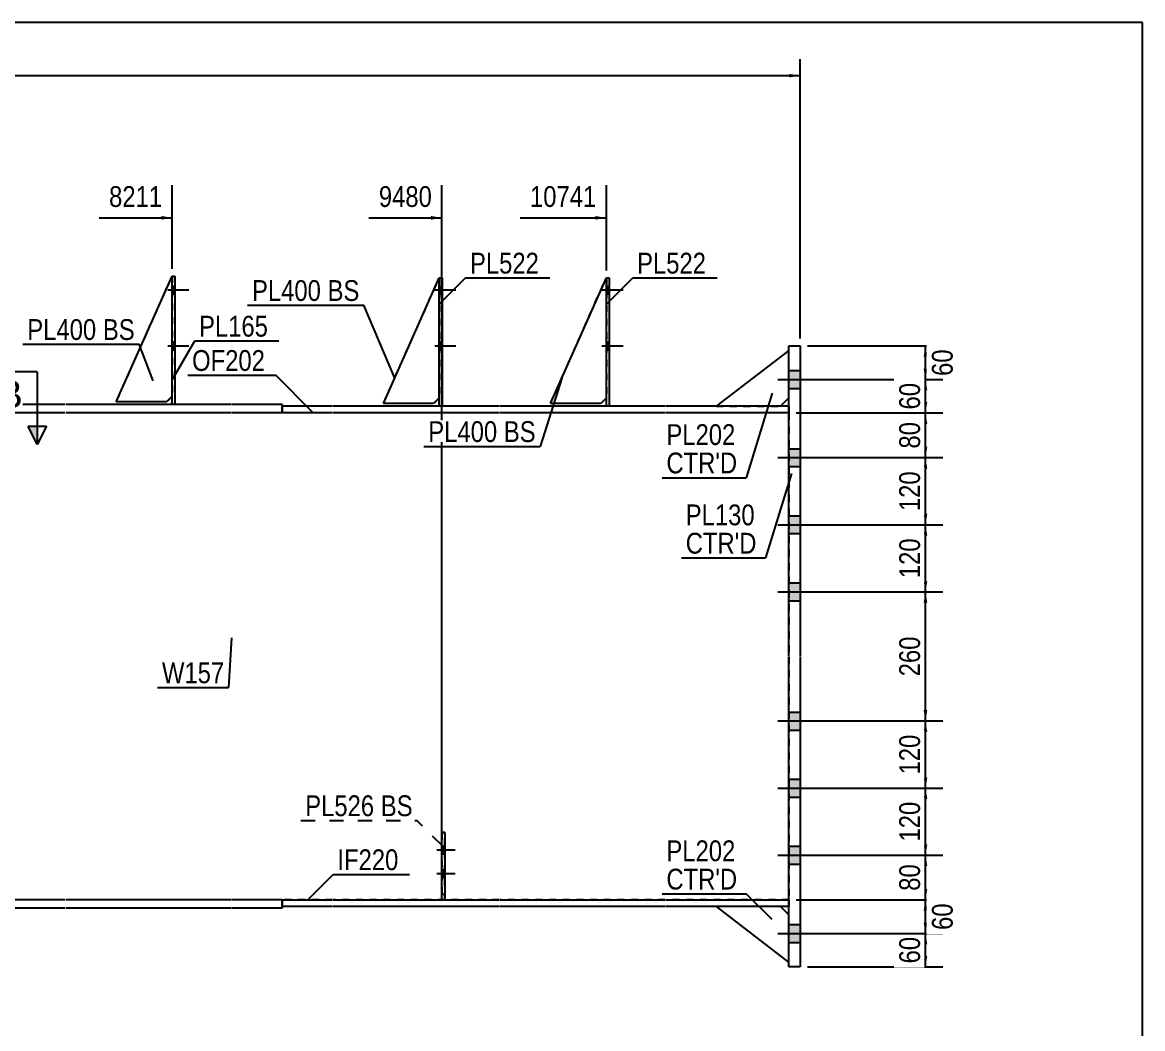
# Model space of a CAD drawing. Header units: millimetres. Extents: x 2 to 405, y 5 to 282.
# Drawn here: x 250.7 to 405, y 143.5 to 282 of the extents above; entities that cross this region are included whole.
import ezdxf

# ---------------------------------------------------------------- set-up
doc = ezdxf.new("R2010")
doc.units = ezdxf.units.MM
doc.linetypes.add('DXK_LINE_DOT1', pattern=[1.8814, 0.9407, -0.9407])
doc.linetypes.add('DXK_LINE_DOT2', pattern=[3.9198, 1.9599, -1.9599])
doc.styles.add('Arial', font='ARIAL.TTF', dxfattribs={"height": 0.2})
doc.styles.add('Arial Narrow', font='ARIALN.TTF', dxfattribs={"height": 0.2})

# ---------------------------------------------------------------- blocks, each defined once
blk = doc.blocks.new('Unknown-623472925-1210')
at = {"color": 5, "linetype": 'Continuous'}
for p, q in [((405, 282), (5, 282)), ((405, 5), (405, 282))]:
    blk.add_line(p, q, dxfattribs=at)
blk = doc.blocks.new('Bolt-623472925-1616 - 1485')
at = {"linetype": 'Continuous'}
for points in [[(331.54, 244.63), (331.54, 245.71), (331.16, 245.71), (331.16, 244.63)], [(331.54, 244.63), (331.54, 245.71), (331.16, 245.71), (331.16, 244.63)], [(331.54, 244.63), (331.54, 245.71), (331.16, 245.71), (331.16, 244.63)], [(331.54, 236.94), (331.54, 238.01), (331.16, 238.01), (331.16, 236.94)], [(331.54, 236.94), (331.54, 238.01), (331.16, 238.01), (331.16, 236.94)], [(331.54, 236.94), (331.54, 238.01), (331.16, 238.01), (331.16, 236.94)]]:
    blk.add_hatch(color=3, dxfattribs=at).paths.add_polyline_path(points)
at = {"color": 3, "linetype": 'Continuous'}
for p, q in [((331.16, 245.71), (331.54, 245.71)), ((331.16, 245.71), (331.54, 245.71)), ((331.16, 245.71), (331.54, 245.71)), ((330.54, 245.17), (333.47, 245.17)), ((330.54, 245.17), (333.47, 245.17)), ((330.54, 245.17), (333.47, 245.17)), ((331.16, 244.63), (331.54, 244.63)), ((331.16, 244.63), (331.54, 244.63)), ((331.16, 244.63), (331.54, 244.63)), ((331.16, 238.01), (331.54, 238.01)), ((331.16, 238.01), (331.54, 238.01)), ((331.16, 238.01), (331.54, 238.01)), ((330.54, 237.48), (333.47, 237.48)), ((330.54, 237.48), (333.47, 237.48)), ((330.54, 237.48), (333.47, 237.48)), ((331.16, 236.94), (331.54, 236.94)), ((331.16, 236.94), (331.54, 236.94)), ((331.16, 236.94), (331.54, 236.94))]:
    blk.add_line(p, q, dxfattribs=at)
blk = doc.blocks.new('Part-623472925-1509 - 1485')
at = {"color": 2, "linetype": 'Continuous'}
for p, q in [((293.43, 229.17), (286.51, 229.17)), ((286.51, 228.24), (286.51, 229.17)), ((316.44, 229.17), (293.53, 229.17)), ((339.27, 229.17), (316.54, 229.17)), ((356.3, 229.17), (339.37, 229.17)), ((356.3, 229.17), (356.3, 228.24)), ((293.43, 228.24), (286.51, 228.24)), ((316.44, 228.24), (293.53, 228.24)), ((339.27, 228.24), (316.54, 228.24)), ((356.3, 228.24), (339.37, 228.24))]:
    blk.add_line(p, q, dxfattribs=at)
blk = doc.blocks.new('Part-623472925-1514 - 1485')
at = {"color": 2, "linetype": 'Continuous'}
for p, q in [((256.65, 229.4), (233.74, 229.4)), ((279.48, 229.4), (256.75, 229.4)), ((286.51, 229.4), (279.58, 229.4)), ((286.51, 229.4), (286.51, 228.24)), ((256.65, 228.24), (233.74, 228.24)), ((279.48, 228.24), (256.75, 228.24)), ((286.51, 228.24), (279.58, 228.24))]:
    blk.add_line(p, q, dxfattribs=at)
blk = doc.blocks.new('Part-623472925-5858 - 1485')
at = {"color": 7, "linetype": 'DXK_LINE_DOT1'}
for p, q in [((308.52, 170.47), (308.52, 161.24)), ((308.9, 170.47), (308.52, 170.47)), ((308.9, 161.24), (308.9, 170.47)), ((308.52, 161.24), (308.9, 161.24))]:
    blk.add_line(p, q, dxfattribs=at)
blk = doc.blocks.new('Part-623472925-1580 - 1485')
at = {"color": 2, "linetype": 'Continuous'}
for p, q in [((286.51, 160.3), (286.51, 161.22)), ((286.51, 161.22), (293.43, 161.22)), ((293.53, 161.22), (316.44, 161.22)), ((316.54, 161.22), (339.27, 161.22)), ((339.37, 161.22), (356.3, 161.22)), ((356.3, 161.22), (356.3, 160.3)), ((293.43, 160.3), (286.51, 160.3)), ((316.44, 160.3), (293.53, 160.3)), ((339.27, 160.3), (316.54, 160.3)), ((356.3, 160.3), (339.37, 160.3))]:
    blk.add_line(p, q, dxfattribs=at)
blk = doc.blocks.new('Part-623472925-1718 - 1485')
at = {"color": 2, "linetype": 'Continuous'}
for p, q in [((271.37, 229.4), (271.37, 247.09)), ((271.37, 247.09), (271.75, 247.09)), ((271.75, 247.09), (271.75, 229.4))]:
    blk.add_line(p, q, dxfattribs=at)
at = {"color": 7, "linetype": 'DXK_LINE_DOT1'}
blk.add_line((271.75, 229.4), (271.37, 229.4), dxfattribs=at)
blk = doc.blocks.new('Part-623472925-1740 - 1485')
at = {"color": 2, "linetype": 'Continuous'}
for p, q in [((331.16, 229.17), (331.16, 246.86)), ((331.16, 246.86), (331.54, 246.86)), ((331.54, 246.86), (331.54, 229.17))]:
    blk.add_line(p, q, dxfattribs=at)
at = {"color": 7, "linetype": 'DXK_LINE_DOT1'}
blk.add_line((331.54, 229.17), (331.16, 229.17), dxfattribs=at)
blk = doc.blocks.new('Bolt-623472925-1615 - 1485')
at = {"linetype": 'Continuous'}
for points in [[(271.75, 244.63), (271.75, 245.71), (271.37, 245.71), (271.37, 244.63)], [(271.75, 244.63), (271.75, 245.71), (271.37, 245.71), (271.37, 244.63)], [(271.75, 244.63), (271.75, 245.71), (271.37, 245.71), (271.37, 244.63)], [(271.75, 236.94), (271.75, 238.01), (271.37, 238.01), (271.37, 236.94)], [(271.75, 236.94), (271.75, 238.01), (271.37, 238.01), (271.37, 236.94)], [(271.75, 236.94), (271.75, 238.01), (271.37, 238.01), (271.37, 236.94)]]:
    blk.add_hatch(color=3, dxfattribs=at).paths.add_polyline_path(points)
at = {"color": 3, "linetype": 'Continuous'}
for p, q in [((271.37, 245.71), (271.75, 245.71)), ((271.37, 245.71), (271.75, 245.71)), ((271.37, 245.71), (271.75, 245.71)), ((270.75, 245.17), (273.68, 245.17)), ((270.75, 245.17), (273.68, 245.17)), ((270.75, 245.17), (273.68, 245.17)), ((271.37, 244.63), (271.75, 244.63)), ((271.37, 244.63), (271.75, 244.63)), ((271.37, 244.63), (271.75, 244.63)), ((271.37, 238.01), (271.75, 238.01)), ((271.37, 238.01), (271.75, 238.01)), ((271.37, 238.01), (271.75, 238.01)), ((270.75, 237.48), (273.67, 237.47)), ((270.75, 237.48), (273.67, 237.47)), ((270.75, 237.48), (273.67, 237.47)), ((271.37, 236.94), (271.75, 236.94)), ((271.37, 236.94), (271.75, 236.94)), ((271.37, 236.94), (271.75, 236.94))]:
    blk.add_line(p, q, dxfattribs=at)
blk = doc.blocks.new('Part-623472925-5857 - 1485')
at = {"color": 2, "linetype": 'Continuous'}
for p, q in [((263.67, 229.78), (271.37, 247.09)), ((271.37, 230.55), (270.6, 229.78)), ((270.6, 229.78), (263.67, 229.78))]:
    blk.add_line(p, q, dxfattribs=at)
at = {"color": 7, "linetype": 'DXK_LINE_DOT1'}
blk.add_line((271.37, 247.09), (271.37, 230.55), dxfattribs=at)
blk = doc.blocks.new('Part-623472925-5863 - 1485')
at = {"color": 7, "linetype": 'DXK_LINE_DOT1'}
for p, q in [((300.45, 229.55), (308.15, 246.86)), ((308.14, 230.32), (307.37, 229.55)), ((307.37, 229.55), (300.45, 229.55))]:
    blk.add_line(p, q, dxfattribs=at)
blk = doc.blocks.new('Bolt-623472925-1626 - 1485')
at = {"linetype": 'Continuous'}
for points in [[(308.53, 244.63), (308.53, 245.71), (308.15, 245.71), (308.15, 244.63)], [(308.53, 244.63), (308.53, 245.71), (308.15, 245.71), (308.15, 244.63)], [(308.53, 244.63), (308.53, 245.71), (308.15, 245.71), (308.15, 244.63)], [(308.53, 236.94), (308.53, 238.01), (308.15, 238.01), (308.15, 236.94)], [(308.53, 236.94), (308.53, 238.01), (308.15, 238.01), (308.15, 236.94)], [(308.53, 236.94), (308.53, 238.01), (308.15, 238.01), (308.15, 236.94)]]:
    blk.add_hatch(color=3, dxfattribs=at).paths.add_polyline_path(points)
at = {"color": 3, "linetype": 'Continuous'}
for p, q in [((308.15, 245.71), (308.53, 245.71)), ((308.15, 245.71), (308.53, 245.71)), ((308.15, 245.71), (308.53, 245.71)), ((307.53, 245.17), (310.45, 245.17)), ((307.53, 245.17), (310.45, 245.17)), ((307.53, 245.17), (310.45, 245.17)), ((308.15, 244.63), (308.53, 244.63)), ((308.15, 244.63), (308.53, 244.63)), ((308.15, 244.63), (308.53, 244.63)), ((308.15, 238.01), (308.53, 238.01)), ((308.15, 238.01), (308.53, 238.01)), ((308.15, 238.01), (308.53, 238.01)), ((307.53, 237.48), (310.45, 237.47)), ((307.53, 237.48), (310.45, 237.47)), ((307.53, 237.48), (310.45, 237.47)), ((308.15, 236.94), (308.53, 236.94)), ((308.15, 236.94), (308.53, 236.94)), ((308.15, 236.94), (308.53, 236.94))]:
    blk.add_line(p, q, dxfattribs=at)
blk = doc.blocks.new('Bolt-623472925-1629 - 1485')
at = {"linetype": 'Continuous'}
for points in [[(356.3, 234.09), (356.3, 231.63), (357.84, 231.63), (357.84, 234.09)], [(356.3, 234.09), (356.3, 231.63), (357.84, 231.63), (357.84, 234.09)], [(356.3, 223.32), (356.3, 220.86), (357.84, 220.86), (357.84, 223.32)], [(356.3, 223.32), (356.3, 220.86), (357.84, 220.86), (357.84, 223.32)], [(356.3, 214.09), (356.3, 211.63), (357.84, 211.63), (357.84, 214.09)], [(356.3, 214.09), (356.3, 211.63), (357.84, 211.63), (357.84, 214.09)], [(356.3, 204.86), (356.3, 202.4), (357.84, 202.4), (357.84, 204.86)], [(356.3, 204.86), (356.3, 202.4), (357.84, 202.4), (357.84, 204.86)], [(356.3, 187.07), (356.3, 184.6), (357.84, 184.6), (357.84, 187.07)], [(356.3, 187.07), (356.3, 184.6), (357.84, 184.6), (357.84, 187.07)], [(356.3, 177.84), (356.3, 175.37), (357.84, 175.37), (357.84, 177.84)], [(356.3, 177.84), (356.3, 175.37), (357.84, 175.37), (357.84, 177.84)], [(356.3, 168.6), (356.3, 166.14), (357.84, 166.14), (357.84, 168.6)], [(356.3, 168.6), (356.3, 166.14), (357.84, 166.14), (357.84, 168.6)], [(356.3, 157.84), (356.3, 155.37), (357.84, 155.37), (357.84, 157.84)], [(356.3, 157.84), (356.3, 155.37), (357.84, 155.37), (357.84, 157.84)]]:
    blk.add_hatch(color=3, dxfattribs=at).paths.add_polyline_path(points)
at = {"color": 3, "linetype": 'Continuous'}
for p, q in [((356.3, 234.09), (357.84, 234.09)), ((356.3, 234.09), (357.84, 234.09)), ((354.78, 232.86), (363.99, 232.86)), ((354.78, 232.86), (363.99, 232.86)), ((356.3, 231.63), (357.84, 231.63)), ((356.3, 231.63), (357.84, 231.63)), ((356.3, 223.32), (357.84, 223.32)), ((356.3, 223.32), (357.84, 223.32)), ((354.78, 222.09), (363.99, 222.09)), ((354.78, 222.09), (363.99, 222.09)), ((356.3, 220.86), (357.84, 220.86)), ((356.3, 220.86), (357.84, 220.86)), ((356.3, 214.09), (357.84, 214.09)), ((356.3, 214.09), (357.84, 214.09)), ((354.78, 212.86), (363.99, 212.86)), ((354.78, 212.86), (363.99, 212.86)), ((356.3, 211.63), (357.84, 211.63)), ((356.3, 211.63), (357.84, 211.63)), ((354.78, 203.63), (363.99, 203.63)), ((354.78, 203.63), (363.99, 203.63)), ((356.3, 204.86), (357.84, 204.86)), ((356.3, 204.86), (357.84, 204.86)), ((356.3, 202.4), (357.84, 202.4)), ((356.3, 202.4), (357.84, 202.4)), ((356.3, 187.07), (357.84, 187.07)), ((356.3, 187.07), (357.84, 187.07)), ((354.78, 185.84), (363.99, 185.84)), ((354.78, 185.84), (363.99, 185.84)), ((356.3, 184.6), (357.84, 184.6)), ((356.3, 184.6), (357.84, 184.6)), ((356.3, 177.84), (357.84, 177.84)), ((356.3, 177.84), (357.84, 177.84)), ((354.78, 176.6), (363.99, 176.6)), ((354.78, 176.6), (363.99, 176.6)), ((356.3, 175.37), (357.84, 175.37)), ((356.3, 175.37), (357.84, 175.37)), ((356.3, 168.6), (357.84, 168.6)), ((356.3, 168.6), (357.84, 168.6)), ((354.78, 167.37), (363.99, 167.37)), ((354.78, 167.37), (363.99, 167.37)), ((356.3, 166.14), (357.84, 166.14)), ((356.3, 166.14), (357.84, 166.14)), ((356.3, 157.84), (357.84, 157.84)), ((356.3, 157.84), (357.84, 157.84)), ((354.78, 156.6), (363.99, 156.6)), ((354.78, 156.6), (363.99, 156.6)), ((356.3, 155.37), (357.84, 155.37)), ((356.3, 155.37), (357.84, 155.37))]:
    blk.add_line(p, q, dxfattribs=at)
blk = doc.blocks.new('Part-623472925-1637 - 1485')
at = {"color": 2, "linetype": 'Continuous'}
for p, q in [((216.56, 228.24), (216.56, 219.78)), ((216.56, 194.78), (216.56, 210.55)), ((216.56, 161.22), (216.56, 194.68))]:
    blk.add_line(p, q, dxfattribs=at)
at = {"color": 7, "linetype": 'DXK_LINE_DOT1'}
for p, q in [((233.64, 228.24), (216.56, 228.24)), ((256.65, 228.24), (233.74, 228.24)), ((279.48, 228.24), (256.75, 228.24)), ((293.43, 228.24), (279.58, 228.24)), ((316.44, 228.24), (293.53, 228.24)), ((339.27, 228.24), (316.54, 228.24)), ((356.3, 228.24), (339.37, 228.24)), ((356.3, 228.24), (356.3, 194.78)), ((356.3, 194.68), (356.3, 161.22)), ((233.64, 161.22), (216.56, 161.22)), ((256.65, 161.22), (233.74, 161.22)), ((279.48, 161.22), (256.75, 161.22)), ((293.43, 161.22), (279.58, 161.22)), ((316.44, 161.22), (293.53, 161.22)), ((339.27, 161.22), (316.54, 161.22)), ((356.3, 161.22), (339.37, 161.22))]:
    blk.add_line(p, q, dxfattribs=at)
blk = doc.blocks.new('Bolt-623472925-5875 - 1485')
at = {"linetype": 'Continuous'}
for points in [[(308.9, 167.56), (308.9, 168.63), (308.52, 168.63), (308.52, 167.56)], [(308.9, 164.32), (308.9, 165.4), (308.52, 165.4), (308.52, 164.32)]]:
    blk.add_hatch(color=3, dxfattribs=at).paths.add_polyline_path(points)
at = {"color": 3, "linetype": 'Continuous'}
for p, q in [((308.52, 168.63), (308.9, 168.63)), ((307.79, 168.1), (310.33, 168.1)), ((308.52, 167.56), (308.9, 167.56)), ((308.52, 165.4), (308.9, 165.4)), ((307.79, 164.86), (310.33, 164.86)), ((308.52, 164.32), (308.9, 164.32))]:
    blk.add_line(p, q, dxfattribs=at)
blk = doc.blocks.new('Part-623472925-1780 - 1485')
at = {"color": 2, "linetype": 'Continuous'}
for p, q in [((308.52, 161.24), (308.52, 170.47)), ((308.52, 170.47), (308.9, 170.47)), ((308.9, 170.47), (308.9, 161.24)), ((308.9, 161.24), (308.52, 161.24))]:
    blk.add_line(p, q, dxfattribs=at)
at = {"color": 7, "linetype": 'DXK_LINE_DOT1'}
blk.add_line((308.52, 162.01), (308.9, 162.01), dxfattribs=at)
blk = doc.blocks.new('Part-623472925-1785 - 1485')
at = {"color": 2, "linetype": 'Continuous'}
for p, q in [((300.45, 229.55), (308.15, 246.86)), ((308.14, 230.32), (307.37, 229.55)), ((307.37, 229.55), (300.45, 229.55))]:
    blk.add_line(p, q, dxfattribs=at)
at = {"color": 7, "linetype": 'DXK_LINE_DOT1'}
blk.add_line((308.15, 246.86), (308.14, 230.32), dxfattribs=at)
blk = doc.blocks.new('Part-623472925-1790 - 1485')
at = {"color": 2, "linetype": 'Continuous'}
for p, q in [((308.14, 229.17), (308.15, 246.86)), ((308.15, 246.86), (308.53, 246.86)), ((308.53, 246.86), (308.53, 229.17))]:
    blk.add_line(p, q, dxfattribs=at)
at = {"color": 7, "linetype": 'DXK_LINE_DOT1'}
blk.add_line((308.53, 229.17), (308.14, 229.17), dxfattribs=at)
blk = doc.blocks.new('Part-623472925-1880 - 1485')
at = {"color": 2, "linetype": 'Continuous'}
for p, q in [((356.3, 236.86), (346.3, 229.17)), ((355.14, 229.17), (356.3, 230.32))]:
    blk.add_line(p, q, dxfattribs=at)
at = {"color": 7, "linetype": 'DXK_LINE_DOT1'}
for p, q in [((356.3, 230.32), (356.3, 236.86)), ((346.3, 229.17), (355.14, 229.17))]:
    blk.add_line(p, q, dxfattribs=at)
blk = doc.blocks.new('Part-623472925-1885 - 1485')
at = {"color": 2, "linetype": 'Continuous'}
for p, q in [((346.3, 160.3), (356.3, 152.6)), ((356.3, 159.14), (355.14, 160.3))]:
    blk.add_line(p, q, dxfattribs=at)
at = {"color": 7, "linetype": 'DXK_LINE_DOT1'}
for p, q in [((355.14, 160.3), (346.3, 160.3)), ((356.3, 152.6), (356.3, 159.14))]:
    blk.add_line(p, q, dxfattribs=at)
blk = doc.blocks.new('Part-623472925-1914 - 1485')
at = {"color": 2, "linetype": 'Continuous'}
for p, q in [((356.3, 194.78), (356.3, 237.47)), ((356.3, 237.47), (357.84, 237.47)), ((357.84, 237.47), (357.84, 194.78)), ((356.3, 151.99), (356.3, 194.68)), ((357.84, 194.68), (357.84, 151.99)), ((357.84, 151.99), (356.3, 151.99))]:
    blk.add_line(p, q, dxfattribs=at)
blk = doc.blocks.new('Part-623472925-1973 - 1485')
at = {"color": 2, "linetype": 'Continuous'}
for p, q in [((256.65, 161.22), (233.74, 161.22)), ((279.48, 161.22), (256.75, 161.22)), ((286.51, 161.22), (279.58, 161.22)), ((286.51, 161.22), (286.51, 160.07)), ((256.65, 160.07), (233.74, 160.07)), ((279.48, 160.07), (256.75, 160.07)), ((286.51, 160.07), (279.58, 160.07))]:
    blk.add_line(p, q, dxfattribs=at)
blk = doc.blocks.new('Part-623472925-5861 - 1485')
at = {"color": 2, "linetype": 'Continuous'}
for p, q in [((323.46, 229.55), (331.16, 246.86)), ((331.16, 230.32), (330.39, 229.55)), ((330.39, 229.55), (323.46, 229.55))]:
    blk.add_line(p, q, dxfattribs=at)
at = {"color": 7, "linetype": 'DXK_LINE_DOT1'}
blk.add_line((331.16, 246.86), (331.16, 230.32), dxfattribs=at)
blk = doc.blocks.new('Part-623472925-5870 - 1485')
at = {"color": 7, "linetype": 'DXK_LINE_DOT1'}
for p, q in [((263.67, 229.78), (271.37, 247.09)), ((271.37, 230.55), (270.6, 229.78)), ((270.6, 229.78), (263.67, 229.78))]:
    blk.add_line(p, q, dxfattribs=at)
blk = doc.blocks.new('Part-623472925-5871 - 1485')
at = {"color": 7, "linetype": 'DXK_LINE_DOT1'}
for p, q in [((323.46, 229.55), (331.16, 246.86)), ((331.16, 230.32), (330.39, 229.55)), ((330.39, 229.55), (323.46, 229.55))]:
    blk.add_line(p, q, dxfattribs=at)
blk = doc.blocks.new('Bolt-623472925-5890 - 1485')
at = {"color": 3, "linetype": 'DXK_LINE_DOT2'}
for p, q in [((308.52, 168.63), (308.9, 168.63)), ((307.79, 168.1), (310.33, 168.1)), ((308.52, 167.56), (308.9, 167.56)), ((308.52, 165.4), (308.9, 165.4)), ((307.79, 164.86), (310.33, 164.86)), ((308.52, 164.32), (308.9, 164.32))]:
    blk.add_line(p, q, dxfattribs=at)
blk = doc.blocks.new('StraightDimension-623472925-12811 - 1485')
at = {"linetype": 'Continuous'}
blk.add_hatch(color=7, dxfattribs=at).paths.add_polyline_path([(329.66, 255.35), (331.16, 255.1), (329.66, 254.85)])
at = {"color": 7, "linetype": 'Continuous'}
for p, q in [((331.16, 247.86), (331.16, 259.6)), ((319.27, 255.1), (331.16, 255.1))]:
    blk.add_line(p, q, dxfattribs=at)
at = {"color": 0}
blk.add_wipeout([(330.38, 256), (330.38, 260.2), (320.04, 260.2), (320.04, 256)], dxfattribs=at)
at = {"color": 3, "style": 'Arial Narrow'}
blk.add_text('10741', height=2.863, dxfattribs=at).set_placement((320.64, 256.6))
blk = doc.blocks.new('StraightDimension-623472925-5723 - 1485')
at = {"linetype": 'Continuous'}
for points in [[(374.85, 220.59), (375.1, 222.09), (375.35, 220.59)], [(375.35, 214.36), (375.1, 212.86), (374.85, 214.36)]]:
    blk.add_hatch(color=7, dxfattribs=at).paths.add_polyline_path(points)
at = {"color": 7, "linetype": 'Continuous'}
for p, q in [((357.3, 222.09), (377.5, 222.09)), ((375.1, 212.86), (375.1, 222.09)), ((357.3, 212.86), (377.5, 212.86))]:
    blk.add_line(p, q, dxfattribs=at)
at = {"color": 0}
blk.add_wipeout([(374.95, 220.82), (370.75, 220.82), (370.75, 214.13), (374.95, 214.13)], dxfattribs=at)
at = {"color": 3, "style": 'Arial Narrow'}
blk.add_text('120', height=2.863, rotation=90.0002, dxfattribs=at).set_placement((374.35, 214.73))
blk = doc.blocks.new('StraightDimension-623472925-5730 - 1485')
at = {"linetype": 'Continuous'}
for points in [[(374.85, 155.1), (375.1, 156.6), (375.35, 155.1)], [(375.35, 153.49), (375.1, 151.99), (374.85, 153.49)]]:
    blk.add_hatch(color=7, dxfattribs=at).paths.add_polyline_path(points)
at = {"color": 7, "linetype": 'Continuous'}
for p, q in [((357.3, 156.6), (377.5, 156.6)), ((375.1, 151.99), (375.1, 156.6)), ((358.84, 151.99), (377.5, 151.99))]:
    blk.add_line(p, q, dxfattribs=at)
at = {"color": 0}
blk.add_wipeout([(374.95, 156.73), (370.75, 156.73), (370.75, 151.87), (374.95, 151.87)], dxfattribs=at)
at = {"color": 3, "style": 'Arial Narrow'}
blk.add_text('60', height=2.863, rotation=90.0002, dxfattribs=at).set_placement((374.35, 152.47))
blk = doc.blocks.new('StraightDimension-623472925-2242 - 1485')
at = {"linetype": 'Continuous'}
blk.add_hatch(color=7, dxfattribs=at).paths.add_polyline_path([(356.34, 274.92), (357.84, 274.67), (356.34, 274.42)])
at = {"color": 7, "linetype": 'Continuous'}
for p, q in [((357.84, 238.47), (357.84, 276.92)), ((42.39, 274.67), (357.84, 274.67))]:
    blk.add_line(p, q, dxfattribs=at)
blk = doc.blocks.new('StraightDimension-623472925-5720 - 1485')
at = {"linetype": 'Continuous'}
for points in [[(374.85, 235.97), (375.1, 237.47), (375.35, 235.97)], [(375.35, 234.36), (375.1, 232.86), (374.85, 234.36)]]:
    blk.add_hatch(color=7, dxfattribs=at).paths.add_polyline_path(points)
at = {"color": 7, "linetype": 'Continuous'}
for p, q in [((358.84, 237.47), (377.35, 237.47)), ((375.1, 232.86), (375.1, 237.47)), ((357.3, 232.86), (377.35, 232.86))]:
    blk.add_line(p, q, dxfattribs=at)
at = {"color": 0}
blk.add_wipeout([(379.45, 237.59), (375.25, 237.59), (375.25, 232.74), (379.45, 232.74)], dxfattribs=at)
at = {"color": 3, "style": 'Arial Narrow'}
blk.add_text('60', height=2.863, rotation=90.0002, dxfattribs=at).set_placement((378.85, 233.34))
blk = doc.blocks.new('StraightDimension-623472925-5721 - 1485')
at = {"linetype": 'Continuous'}
for points in [[(374.85, 231.36), (375.1, 232.86), (375.35, 231.36)], [(375.35, 229.74), (375.1, 228.24), (374.85, 229.74)]]:
    blk.add_hatch(color=7, dxfattribs=at).paths.add_polyline_path(points)
at = {"color": 7, "linetype": 'Continuous'}
for p, q in [((357.3, 232.86), (377.5, 232.86)), ((375.1, 228.24), (375.1, 232.86)), ((357.3, 228.24), (377.5, 228.24))]:
    blk.add_line(p, q, dxfattribs=at)
at = {"color": 0}
blk.add_wipeout([(374.95, 232.98), (370.75, 232.98), (370.75, 228.12), (374.95, 228.12)], dxfattribs=at)
at = {"color": 3, "style": 'Arial Narrow'}
blk.add_text('60', height=2.863, rotation=90.0002, dxfattribs=at).set_placement((374.35, 228.72))
blk = doc.blocks.new('StraightDimension-623472925-5722 - 1485')
at = {"linetype": 'Continuous'}
for points in [[(374.85, 226.74), (375.1, 228.24), (375.35, 226.74)], [(375.35, 223.59), (375.1, 222.09), (374.85, 223.59)]]:
    blk.add_hatch(color=7, dxfattribs=at).paths.add_polyline_path(points)
at = {"color": 7, "linetype": 'Continuous'}
for p, q in [((357.3, 228.24), (377.5, 228.24)), ((375.1, 222.09), (375.1, 228.24)), ((357.3, 222.09), (377.5, 222.09))]:
    blk.add_line(p, q, dxfattribs=at)
at = {"color": 0}
blk.add_wipeout([(374.95, 227.59), (370.75, 227.59), (370.75, 222.74), (374.95, 222.74)], dxfattribs=at)
at = {"color": 3, "style": 'Arial Narrow'}
blk.add_text('80', height=2.863, rotation=90.0002, dxfattribs=at).set_placement((374.35, 223.34))
blk = doc.blocks.new('StraightDimension-623472925-5724 - 1485')
at = {"linetype": 'Continuous'}
for points in [[(374.85, 211.36), (375.1, 212.86), (375.35, 211.36)], [(375.35, 205.13), (375.1, 203.63), (374.85, 205.13)]]:
    blk.add_hatch(color=7, dxfattribs=at).paths.add_polyline_path(points)
at = {"color": 7, "linetype": 'Continuous'}
for p, q in [((357.3, 212.86), (377.5, 212.86)), ((375.1, 203.63), (375.1, 212.86)), ((357.3, 203.63), (377.5, 203.63))]:
    blk.add_line(p, q, dxfattribs=at)
at = {"color": 0}
blk.add_wipeout([(374.95, 211.59), (370.75, 211.59), (370.75, 204.9), (374.95, 204.9)], dxfattribs=at)
at = {"color": 3, "style": 'Arial Narrow'}
blk.add_text('120', height=2.863, rotation=90.0002, dxfattribs=at).set_placement((374.35, 205.5))
blk = doc.blocks.new('StraightDimension-623472925-5725 - 1485')
at = {"linetype": 'Continuous'}
for points in [[(374.85, 202.13), (375.1, 203.63), (375.35, 202.13)], [(375.35, 187.34), (375.1, 185.84), (374.85, 187.34)]]:
    blk.add_hatch(color=7, dxfattribs=at).paths.add_polyline_path(points)
at = {"color": 7, "linetype": 'Continuous'}
for p, q in [((357.3, 203.63), (377.5, 203.63)), ((375.1, 185.84), (375.1, 203.63)), ((357.3, 185.84), (377.5, 185.84))]:
    blk.add_line(p, q, dxfattribs=at)
at = {"color": 0}
blk.add_wipeout([(374.95, 198.07), (370.75, 198.07), (370.75, 191.39), (374.95, 191.39)], dxfattribs=at)
at = {"color": 3, "style": 'Arial Narrow'}
blk.add_text('260', height=2.863, rotation=90.0002, dxfattribs=at).set_placement((374.35, 191.99))
blk = doc.blocks.new('StraightDimension-623472925-5726 - 1485')
at = {"linetype": 'Continuous'}
for points in [[(374.85, 184.34), (375.1, 185.84), (375.35, 184.34)], [(375.35, 178.1), (375.1, 176.6), (374.85, 178.1)]]:
    blk.add_hatch(color=7, dxfattribs=at).paths.add_polyline_path(points)
at = {"color": 7, "linetype": 'Continuous'}
for p, q in [((357.3, 185.84), (377.5, 185.84)), ((375.1, 176.6), (375.1, 185.84)), ((357.3, 176.6), (377.5, 176.6))]:
    blk.add_line(p, q, dxfattribs=at)
at = {"color": 0}
blk.add_wipeout([(374.95, 184.56), (370.75, 184.56), (370.75, 177.88), (374.95, 177.88)], dxfattribs=at)
at = {"color": 3, "style": 'Arial Narrow'}
blk.add_text('120', height=2.863, rotation=90.0002, dxfattribs=at).set_placement((374.35, 178.48))
blk = doc.blocks.new('StraightDimension-623472925-5727 - 1485')
at = {"linetype": 'Continuous'}
for points in [[(374.85, 175.1), (375.1, 176.6), (375.35, 175.1)], [(375.35, 168.87), (375.1, 167.37), (374.85, 168.87)]]:
    blk.add_hatch(color=7, dxfattribs=at).paths.add_polyline_path(points)
at = {"color": 7, "linetype": 'Continuous'}
for p, q in [((357.3, 176.6), (377.5, 176.6)), ((375.1, 167.37), (375.1, 176.6)), ((357.3, 167.37), (377.5, 167.37))]:
    blk.add_line(p, q, dxfattribs=at)
at = {"color": 0}
blk.add_wipeout([(374.95, 175.33), (370.75, 175.33), (370.75, 168.65), (374.95, 168.65)], dxfattribs=at)
at = {"color": 3, "style": 'Arial Narrow'}
blk.add_text('120', height=2.863, rotation=90.0002, dxfattribs=at).set_placement((374.35, 169.25))
blk = doc.blocks.new('StraightDimension-623472925-5728 - 1485')
at = {"linetype": 'Continuous'}
for points in [[(374.85, 165.87), (375.1, 167.37), (375.35, 165.87)], [(375.35, 162.72), (375.1, 161.22), (374.85, 162.72)]]:
    blk.add_hatch(color=7, dxfattribs=at).paths.add_polyline_path(points)
at = {"color": 7, "linetype": 'Continuous'}
for p, q in [((357.3, 167.37), (377.5, 167.37)), ((375.1, 161.22), (375.1, 167.37)), ((357.3, 161.22), (377.5, 161.22))]:
    blk.add_line(p, q, dxfattribs=at)
at = {"color": 0}
blk.add_wipeout([(374.95, 166.72), (370.75, 166.72), (370.75, 161.87), (374.95, 161.87)], dxfattribs=at)
at = {"color": 3, "style": 'Arial Narrow'}
blk.add_text('80', height=2.863, rotation=90.0002, dxfattribs=at).set_placement((374.35, 162.47))
blk = doc.blocks.new('StraightDimension-623472925-5729 - 1485')
at = {"linetype": 'Continuous'}
for points in [[(374.85, 159.72), (375.1, 161.22), (375.35, 159.72)], [(375.35, 158.1), (375.1, 156.6), (374.85, 158.1)]]:
    blk.add_hatch(color=7, dxfattribs=at).paths.add_polyline_path(points)
at = {"color": 7, "linetype": 'Continuous'}
for p, q in [((357.3, 161.22), (377.35, 161.22)), ((375.1, 156.6), (375.1, 161.22)), ((357.3, 156.6), (377.35, 156.6))]:
    blk.add_line(p, q, dxfattribs=at)
at = {"color": 0}
blk.add_wipeout([(379.45, 161.34), (375.25, 161.34), (375.25, 156.48), (379.45, 156.48)], dxfattribs=at)
at = {"color": 3, "style": 'Arial Narrow'}
blk.add_text('60', height=2.863, rotation=90.0002, dxfattribs=at).set_placement((378.85, 157.08))
blk = doc.blocks.new('StraightDimension-623472925-12812 - 1485')
at = {"linetype": 'Continuous'}
blk.add_hatch(color=7, dxfattribs=at).paths.add_polyline_path([(307.02, 255.35), (308.52, 255.1), (307.02, 254.85)])
at = {"color": 7, "linetype": 'Continuous'}
for p, q in [((308.52, 167.6), (308.52, 259.6)), ((298.46, 255.1), (308.52, 255.1))]:
    blk.add_line(p, q, dxfattribs=at)
at = {"color": 0}
blk.add_wipeout([(307.74, 256), (307.74, 260.2), (299.23, 260.2), (299.23, 256)], dxfattribs=at)
at = {"color": 3, "style": 'Arial Narrow'}
blk.add_text('9480', height=2.863, dxfattribs=at).set_placement((299.83, 256.6))
blk = doc.blocks.new('StraightDimension-623472925-12813 - 1485')
at = {"linetype": 'Continuous'}
blk.add_hatch(color=7, dxfattribs=at).paths.add_polyline_path([(269.87, 255.35), (271.37, 255.1), (269.87, 254.85)])
at = {"color": 7, "linetype": 'Continuous'}
for p, q in [((271.37, 248.09), (271.37, 259.6)), ((261.31, 255.1), (271.37, 255.1))]:
    blk.add_line(p, q, dxfattribs=at)
at = {"color": 0}
blk.add_wipeout([(270.59, 256), (270.59, 260.2), (262.08, 260.2), (262.08, 256)], dxfattribs=at)
at = {"color": 3, "style": 'Arial Narrow'}
blk.add_text('8211', height=2.863, dxfattribs=at).set_placement((262.68, 256.6))
blk = doc.blocks.new('Mark-623472925-1505 - 1485')
at = {"color": 7, "linetype": 'Continuous'}
blk.add_line((290.73, 228.3), (285.66, 233.43), dxfattribs=at)
at = {"color": 0}
blk.add_wipeout([(284.16, 234.03), (284.16, 237.03), (274.11, 237.03), (274.11, 234.03)], dxfattribs=at)
blk.add_wipeout([(284.16, 234.03), (284.16, 237.03), (274.11, 237.03), (274.11, 234.03)], dxfattribs=at)
at = {"color": 7, "linetype": 'Continuous'}
blk.add_line((273.51, 233.43), (285.66, 233.43), dxfattribs=at)
at = {"color": 3, "style": 'Arial Narrow'}
blk.add_text('OF202', height=2.863, dxfattribs=at).set_placement((274.11, 234.03))
blk = doc.blocks.new('Mark-623472925-1576 - 1485')
at = {"color": 0}
blk.add_wipeout([(302.53, 165.31), (302.53, 168.31), (294.12, 168.31), (294.12, 165.31)], dxfattribs=at)
blk.add_wipeout([(302.53, 165.31), (302.53, 168.31), (294.12, 168.31), (294.12, 165.31)], dxfattribs=at)
at = {"color": 7, "linetype": 'Continuous'}
for p, q in [((289.99, 161.17), (293.52, 164.71)), ((293.52, 164.71), (304.03, 164.71))]:
    blk.add_line(p, q, dxfattribs=at)
at = {"color": 3, "style": 'Arial Narrow'}
blk.add_text('IF220', height=2.863, dxfattribs=at).set_placement((294.12, 165.31))
blk = doc.blocks.new('Mark-623472925-1736 - 1485')
at = {"color": 0}
blk.add_wipeout([(344.9, 247.43), (344.9, 250.43), (335.39, 250.43), (335.39, 247.43)], dxfattribs=at)
blk.add_wipeout([(344.9, 247.43), (344.9, 250.43), (335.39, 250.43), (335.39, 247.43)], dxfattribs=at)
at = {"color": 7, "linetype": 'Continuous'}
for p, q in [((331.26, 243.3), (334.79, 246.83)), ((334.79, 246.83), (346.4, 246.83))]:
    blk.add_line(p, q, dxfattribs=at)
at = {"color": 3, "style": 'Arial Narrow'}
blk.add_text('PL522', height=2.863, dxfattribs=at).set_placement((335.39, 247.43))
blk = doc.blocks.new('Mark-623472925-1633 - 1485')
at = {"color": 0}
blk.add_wipeout([(278.54, 191.04), (278.54, 194.04), (269.96, 194.04), (269.96, 191.04)], dxfattribs=at)
blk.add_wipeout([(278.54, 191.04), (278.54, 194.04), (269.96, 194.04), (269.96, 191.04)], dxfattribs=at)
at = {"color": 7, "linetype": 'Continuous'}
for p in [(279.54, 197.27), (269.36, 190.44)]:
    blk.add_line(p, (279.14, 190.44), dxfattribs=at)
at = {"color": 3, "style": 'Arial Narrow'}
blk.add_text('W157', height=2.863, dxfattribs=at).set_placement((269.96, 191.04))
blk = doc.blocks.new('Mark-623472925-1714 - 1485')
at = {"color": 0}
blk.add_wipeout([(284.57, 238.75), (284.57, 241.75), (275.07, 241.75), (275.07, 238.75)], dxfattribs=at)
blk.add_wipeout([(284.57, 238.75), (284.57, 241.75), (275.07, 241.75), (275.07, 238.75)], dxfattribs=at)
at = {"color": 7, "linetype": 'Continuous'}
for p, q in [((271.47, 232.96), (274.47, 238.15)), ((274.47, 238.15), (286.07, 238.15))]:
    blk.add_line(p, q, dxfattribs=at)
at = {"color": 3, "style": 'Arial Narrow'}
blk.add_text('PL165', height=2.863, dxfattribs=at).set_placement((275.07, 238.75))
blk = doc.blocks.new('Mark-623472925-1786 - 1485')
at = {"color": 0}
blk.add_wipeout([(321.88, 247.43), (321.88, 250.43), (312.38, 250.43), (312.38, 247.43)], dxfattribs=at)
blk.add_wipeout([(321.88, 247.43), (321.88, 250.43), (312.38, 250.43), (312.38, 247.43)], dxfattribs=at)
at = {"color": 7, "linetype": 'Continuous'}
for p, q in [((308.24, 243.3), (311.78, 246.83)), ((311.78, 246.83), (323.38, 246.83))]:
    blk.add_line(p, q, dxfattribs=at)
at = {"color": 3, "style": 'Arial Narrow'}
blk.add_text('PL522', height=2.863, dxfattribs=at).set_placement((312.38, 247.43))
blk = doc.blocks.new('Mark-623472925-1876 - 1485')
at = {"color": 7, "linetype": 'Continuous'}
blk.add_line((353.97, 230.96), (350.43, 219.33), dxfattribs=at)
at = {"color": 0}
for points in [[(348.93, 223.83), (348.93, 226.83), (339.43, 226.83), (339.43, 223.83)], [(349.19, 219.93), (349.19, 222.93), (339.43, 222.93), (339.43, 219.93)]]:
    blk.add_wipeout(points, dxfattribs=at)
for points in [[(348.93, 223.83), (348.93, 226.83), (339.43, 226.83), (339.43, 223.83)], [(349.19, 219.93), (349.19, 222.93), (339.43, 222.93), (339.43, 219.93)]]:
    blk.add_wipeout(points, dxfattribs=at)
at = {"color": 7, "linetype": 'Continuous'}
blk.add_line((338.83, 219.33), (350.43, 219.33), dxfattribs=at)
at = {"color": 3, "style": 'Arial Narrow'}
blk.add_text('PL202', height=2.863, dxfattribs=at).set_placement((339.43, 223.83))
at = {"color": 1, "style": 'Arial Narrow'}
blk.add_text("CTR'D", height=2.863, dxfattribs=at).set_placement((339.43, 219.93))
blk = doc.blocks.new('Mark-623472925-1881 - 1485')
at = {"color": 7, "linetype": 'Continuous'}
blk.add_line((353.97, 158.5), (350.43, 162.04), dxfattribs=at)
at = {"color": 0}
for points in [[(348.93, 166.54), (348.93, 169.54), (339.43, 169.54), (339.43, 166.54)], [(349.19, 162.64), (349.19, 165.64), (339.43, 165.64), (339.43, 162.64)]]:
    blk.add_wipeout(points, dxfattribs=at)
for points in [[(348.93, 166.54), (348.93, 169.54), (339.43, 169.54), (339.43, 166.54)], [(349.19, 162.64), (349.19, 165.64), (339.43, 165.64), (339.43, 162.64)]]:
    blk.add_wipeout(points, dxfattribs=at)
at = {"color": 7, "linetype": 'Continuous'}
blk.add_line((338.83, 162.04), (350.43, 162.04), dxfattribs=at)
at = {"color": 3, "style": 'Arial Narrow'}
blk.add_text('PL202', height=2.863, dxfattribs=at).set_placement((339.43, 166.54))
at = {"color": 1, "style": 'Arial Narrow'}
blk.add_text("CTR'D", height=2.863, dxfattribs=at).set_placement((339.43, 162.64))
blk = doc.blocks.new('Mark-623472925-1910 - 1485')
at = {"color": 7, "linetype": 'Continuous'}
blk.add_line((356.63, 219.91), (353.09, 208.28), dxfattribs=at)
at = {"color": 0}
for points in [[(351.59, 212.78), (351.59, 215.78), (342.09, 215.78), (342.09, 212.78)], [(351.84, 208.88), (351.84, 211.88), (342.09, 211.88), (342.09, 208.88)]]:
    blk.add_wipeout(points, dxfattribs=at)
for points in [[(351.59, 212.78), (351.59, 215.78), (342.09, 215.78), (342.09, 212.78)], [(351.84, 208.88), (351.84, 211.88), (342.09, 211.88), (342.09, 208.88)]]:
    blk.add_wipeout(points, dxfattribs=at)
at = {"color": 7, "linetype": 'Continuous'}
blk.add_line((341.49, 208.28), (353.09, 208.28), dxfattribs=at)
at = {"color": 3, "style": 'Arial Narrow'}
blk.add_text('PL130', height=2.863, dxfattribs=at).set_placement((342.09, 212.78))
at = {"color": 1, "style": 'Arial Narrow'}
blk.add_text("CTR'D", height=2.863, dxfattribs=at).set_placement((342.09, 208.88))
blk = doc.blocks.new('SectionMark-623472925-4647 - 1485')
at = {"linetype": 'Continuous'}
for points in [[(154.5, 226.41), (155.75, 226.41), (154.5, 223.91)], [(251.54, 226.41), (252.79, 226.41), (252.79, 223.91)]]:
    blk.add_hatch(color=30, dxfattribs=at).paths.add_polyline_path(points)
at = {"color": 30, "linetype": 'Continuous'}
for p, q in [((154.5, 233.91), (164.5, 233.91)), ((154.5, 233.91), (154.5, 223.91)), ((252.79, 233.91), (242.79, 233.91)), ((252.79, 233.91), (252.79, 223.91)), ((154.5, 223.91), (153.25, 226.41)), ((155.75, 226.41), (153.25, 226.41)), ((154.5, 223.91), (155.75, 226.41)), ((251.54, 226.41), (254.04, 226.41)), ((252.79, 223.91), (251.54, 226.41)), ((254.04, 226.41), (252.79, 223.91))]:
    blk.add_line(p, q, dxfattribs=at)
at = {"color": 0, "linetype": 'Continuous'}
for points in [[(160.05, 228.91), (160.05, 232.91), (156.5, 232.91), (156.5, 228.91)], [(250.79, 228.91), (250.79, 232.91), (247.24, 232.91), (247.24, 228.91)]]:
    blk.add_wipeout(points, dxfattribs=at)
at = {"color": 96, "linetype": 'Continuous', "style": 'Arial'}
for p in [(156.5, 228.91), (247.24, 228.91)]:
    blk.add_text('B', height=3.82, dxfattribs=at).set_placement(p)
blk = doc.blocks.new('MarkSet-623472925-6134 - 1485')
at = {"color": 0}
for points in [[(260.93, 238.29), (260.93, 241.29), (251.42, 241.29), (251.42, 238.29)], [(266.21, 238.29), (266.21, 241.29), (261.83, 241.29), (261.83, 238.29)]]:
    blk.add_wipeout(points, dxfattribs=at)
for points in [[(260.93, 238.29), (260.93, 241.29), (251.42, 241.29), (251.42, 238.29)], [(266.21, 238.29), (266.21, 241.29), (261.83, 241.29), (261.83, 238.29)]]:
    blk.add_wipeout(points, dxfattribs=at)
at = {"color": 7, "linetype": 'Continuous'}
for p in [(250.82, 237.69), (268.77, 232.68)]:
    blk.add_line(p, (266.81, 237.69), dxfattribs=at)
at = {"color": 3, "style": 'Arial Narrow'}
for s, p in [('PL400', (251.42, 238.29)), ('BS', (261.83, 238.29))]:
    blk.add_text(s, height=2.863, dxfattribs=at).set_placement(p)
blk = doc.blocks.new('MarkSet-623472925-6145 - 1485')
at = {"color": 0}
for points in [[(316.14, 224.24), (316.14, 227.24), (306.64, 227.24), (306.64, 224.24)], [(321.43, 224.24), (321.43, 227.24), (317.04, 227.24), (317.04, 224.24)]]:
    blk.add_wipeout(points, dxfattribs=at)
for points in [[(316.14, 224.24), (316.14, 227.24), (306.64, 227.24), (306.64, 224.24)], [(321.43, 224.24), (321.43, 227.24), (317.04, 227.24), (317.04, 224.24)]]:
    blk.add_wipeout(points, dxfattribs=at)
at = {"color": 7, "linetype": 'Continuous'}
for p in [(325.03, 233.04), (306.04, 223.64)]:
    blk.add_line(p, (322.03, 223.64), dxfattribs=at)
at = {"color": 3, "style": 'Arial Narrow'}
for s, p in [('PL400', (306.64, 224.24)), ('BS', (317.04, 224.24))]:
    blk.add_text(s, height=2.863, dxfattribs=at).set_placement(p)
blk = doc.blocks.new('MarkSet-623472925-7783 - 1485')
at = {"color": 0}
for points in [[(299.2, 172.74), (299.2, 175.74), (289.69, 175.74), (289.69, 172.74)], [(304.48, 172.74), (304.48, 175.74), (300.1, 175.74), (300.1, 172.74)]]:
    blk.add_wipeout(points, dxfattribs=at)
for points in [[(299.2, 172.74), (299.2, 175.74), (289.69, 175.74), (289.69, 172.74)], [(304.48, 172.74), (304.48, 175.74), (300.1, 175.74), (300.1, 172.74)]]:
    blk.add_wipeout(points, dxfattribs=at)
at = {"color": 7, "linetype": 'DXK_LINE_DOT2'}
for p in [(289.09, 172.14), (308.62, 168.61)]:
    blk.add_line(p, (305.08, 172.14), dxfattribs=at)
at = {"color": 3, "style": 'Arial Narrow'}
for s, p in [('PL526', (289.69, 172.74)), ('BS', (300.1, 172.74))]:
    blk.add_text(s, height=2.863, dxfattribs=at).set_placement(p)
blk = doc.blocks.new('MarkSet-623472925-8793 - 1485')
at = {"color": 0}
for points in [[(291.87, 243.66), (291.87, 246.66), (282.36, 246.66), (282.36, 243.66)], [(297.15, 243.66), (297.15, 246.66), (292.77, 246.66), (292.77, 243.66)]]:
    blk.add_wipeout(points, dxfattribs=at)
for points in [[(291.87, 243.66), (291.87, 246.66), (282.36, 246.66), (282.36, 243.66)], [(297.15, 243.66), (297.15, 246.66), (292.77, 246.66), (292.77, 243.66)]]:
    blk.add_wipeout(points, dxfattribs=at)
at = {"color": 7, "linetype": 'Continuous'}
for p in [(281.76, 243.06), (302.01, 233.04)]:
    blk.add_line(p, (297.75, 243.06), dxfattribs=at)
at = {"color": 3, "style": 'Arial Narrow'}
for s, p in [('PL400', (282.36, 243.66)), ('BS', (292.77, 243.66))]:
    blk.add_text(s, height=2.863, dxfattribs=at).set_placement(p)

msp = doc.modelspace()

# ---------------------------------------------------------------- block references
for name in ['Unknown-623472925-1210', 'Part-623472925-5857 - 1485', 'Part-623472925-5870 - 1485', 'Part-623472925-1718 - 1485', 'Part-623472925-5863 - 1485', 'Part-623472925-1785 - 1485', 'Part-623472925-1790 - 1485', 'Part-623472925-5861 - 1485', 'Part-623472925-5871 - 1485', 'Part-623472925-1740 - 1485', 'Bolt-623472925-1615 - 1485', 'Bolt-623472925-1626 - 1485', 'Bolt-623472925-1616 - 1485', 'Part-623472925-1880 - 1485', 'Part-623472925-1914 - 1485', 'Bolt-623472925-1629 - 1485', 'Part-623472925-1514 - 1485', 'Part-623472925-1509 - 1485', 'Part-623472925-1637 - 1485', 'Part-623472925-5858 - 1485', 'Part-623472925-1780 - 1485', 'Bolt-623472925-5875 - 1485', 'Bolt-623472925-5890 - 1485', 'Part-623472925-1973 - 1485', 'Part-623472925-1580 - 1485', 'Part-623472925-1885 - 1485']:
    msp.add_blockref(name, (0, 0))

# ---------------------------------------------------------------- next in the draw order: block references
for name in ['StraightDimension-623472925-12811 - 1485', 'StraightDimension-623472925-5720 - 1485', 'Mark-623472925-1505 - 1485', 'SectionMark-623472925-4647 - 1485', 'Mark-623472925-1876 - 1485', 'StraightDimension-623472925-5723 - 1485', 'Mark-623472925-1633 - 1485', 'Mark-623472925-1881 - 1485', 'StraightDimension-623472925-5730 - 1485']:
    msp.add_blockref(name, (0, 0))

# ---------------------------------------------------------------- next in the draw order: block references
for name in ['StraightDimension-623472925-2242 - 1485', 'StraightDimension-623472925-5721 - 1485', 'StraightDimension-623472925-5724 - 1485']:
    msp.add_blockref(name, (0, 0))

# ---------------------------------------------------------------- next in the draw order: block references
for name in ['StraightDimension-623472925-12813 - 1485', 'StraightDimension-623472925-12812 - 1485', 'Mark-623472925-1736 - 1485', 'MarkSet-623472925-6134 - 1485', 'Mark-623472925-1714 - 1485', 'StraightDimension-623472925-5722 - 1485', 'Mark-623472925-1910 - 1485', 'StraightDimension-623472925-5725 - 1485']:
    msp.add_blockref(name, (0, 0))

# ---------------------------------------------------------------- next in the draw order: block references
for name in ['Mark-623472925-1786 - 1485', 'MarkSet-623472925-8793 - 1485', 'MarkSet-623472925-6145 - 1485', 'StraightDimension-623472925-5726 - 1485', 'Mark-623472925-1576 - 1485']:
    msp.add_blockref(name, (0, 0))

# ---------------------------------------------------------------- next in the draw order: block references
for name in ['StraightDimension-623472925-5727 - 1485', 'MarkSet-623472925-7783 - 1485']:
    msp.add_blockref(name, (0, 0))

# ---------------------------------------------------------------- next in the draw order: block references
msp.add_blockref('StraightDimension-623472925-5728 - 1485', (0, 0))

# ---------------------------------------------------------------- next in the draw order: block references
msp.add_blockref('StraightDimension-623472925-5729 - 1485', (0, 0))

doc.saveas('drawing.dxf')
